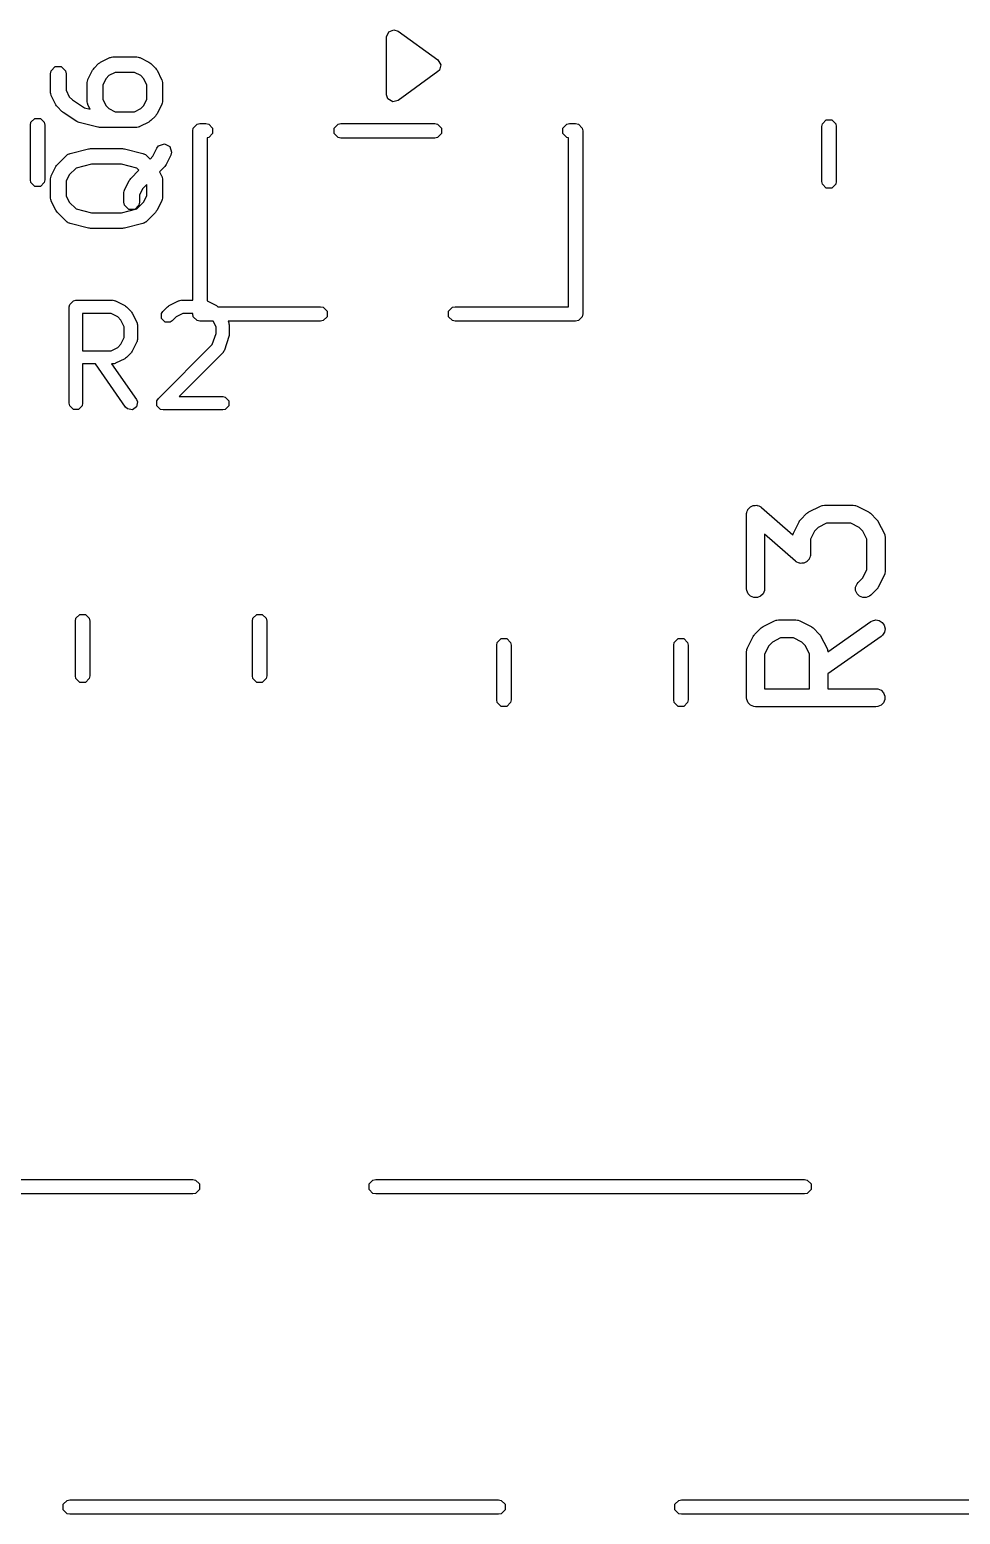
# Model space of a CAD drawing. Header units: millimetres. Extents: x 112.3 to 187.7, y -128.1 to -63.8.
# Drawn here: x 152.83 to 160.56, y -108.79 to -96.46 of the extents above; entities that cross this region are included whole.
import ezdxf

# ---------------------------------------------------------------- set-up
doc = ezdxf.new("R2010")
doc.units = ezdxf.units.MM
doc.layers.add('F.Silkscreen', color=41, linetype='CONTINUOUS', true_color=0xf2eda1)

msp = doc.modelspace()

# ---------------------------------------------------------------- linework, layer by layer
at = {"layer": 'F.Silkscreen', "linetype": 'CONTINUOUS'}
for p, q in [((155.79, -96.5225), (155.807574, -96.480074)), ((155.79, -97.0025), (155.79, -96.5225)), ((155.807574, -96.480074), (155.85, -96.4625)), ((155.85, -96.4625), (155.88529, -96.473976)), ((155.88529, -96.473976), (156.21529, -96.713976)), ((153.003283, -96.803697), (153.038461, -96.768519)), ((153.038461, -96.768519), (153.088209, -96.768519)), ((153.088209, -96.768519), (153.123387, -96.803697)), ((153.36023, -96.782609), (153.398325, -96.744514)), ((153.398325, -96.744514), (153.406985, -96.738727)), ((153.406985, -96.738727), (153.415218, -96.732338)), ((153.415218, -96.732338), (153.49141, -96.694243)), ((153.49141, -96.694243), (153.494549, -96.693383)), ((153.494549, -96.693383), (153.495604, -96.692329)), ((153.495604, -96.692329), (153.505823, -96.690296)), ((153.505823, -96.690296), (153.51587, -96.687545)), ((153.51587, -96.687545), (153.517284, -96.688016)), ((153.517284, -96.688016), (153.520478, -96.687381)), ((153.520478, -96.687381), (153.710954, -96.687381)), ((153.710954, -96.687381), (153.714147, -96.688016)), ((153.714147, -96.688016), (153.715562, -96.687545)), ((153.715562, -96.687545), (153.72561, -96.690296)), ((153.72561, -96.690296), (153.735828, -96.692329)), ((153.735828, -96.692329), (153.736881, -96.693382)), ((153.736881, -96.693382), (153.740023, -96.694243)), ((153.740023, -96.694243), (153.816213, -96.732338)), ((153.816213, -96.732338), (153.824442, -96.738725)), ((153.824442, -96.738725), (153.833105, -96.744513)), ((153.833105, -96.744513), (153.871201, -96.782608)), ((156.21529, -96.713976), (156.239266, -96.753142)), ((156.239266, -96.753142), (156.228524, -96.79779)), ((152.998335, -96.828571), (153.003283, -96.803697)), ((152.998335, -96.980952), (152.998335, -96.828571)), ((153.123387, -96.803697), (153.128335, -96.828571)), ((153.128335, -96.828571), (153.128335, -96.965607)), ((153.303261, -96.900154), (153.306012, -96.890105)), ((153.306012, -96.890105), (153.308045, -96.879888)), ((153.308045, -96.879888), (153.309098, -96.878834)), ((153.309098, -96.878834), (153.309959, -96.875693)), ((153.309959, -96.875693), (153.348054, -96.799502)), ((153.348054, -96.799502), (153.35444, -96.791273)), ((153.35444, -96.791273), (153.36023, -96.782609)), ((153.459612, -96.867074), (153.433097, -96.920106)), ((153.482789, -96.843897), (153.459612, -96.867074)), ((153.535823, -96.817381), (153.482789, -96.843897)), ((153.695609, -96.817381), (153.535823, -96.817381)), ((153.748641, -96.843897), (153.695609, -96.817381)), ((153.771818, -96.867072), (153.748641, -96.843897)), ((153.798335, -96.920106), (153.771818, -96.867072)), ((153.871201, -96.782608), (153.876988, -96.79127)), ((153.876988, -96.79127), (153.883378, -96.799502)), ((153.883378, -96.799502), (153.921473, -96.875694)), ((153.921473, -96.875694), (153.922332, -96.878833)), ((153.922332, -96.878833), (153.923387, -96.879888)), ((153.923387, -96.879888), (153.925419, -96.890107)), ((153.925419, -96.890107), (153.928171, -96.900154)), ((156.21529, -96.811024), (155.88529, -97.051024)), ((156.228524, -96.79779), (156.21529, -96.811024)), ((152.99897, -96.984145), (152.998335, -96.980952)), ((152.998499, -96.98556), (152.99897, -96.984145)), ((153.00125, -96.995608), (152.998499, -96.98556)), ((153.003283, -97.005826), (153.00125, -96.995608)), ((153.004336, -97.006879), (153.003283, -97.005826)), ((153.005197, -97.010021), (153.004336, -97.006879)), ((153.043292, -97.086212), (153.005197, -97.010021)), ((153.128335, -96.965607), (153.15485, -97.018639)), ((153.303097, -96.904762), (153.303732, -96.901568)), ((153.303097, -97.057143), (153.303097, -96.904762)), ((153.303732, -96.901568), (153.303261, -96.900154)), ((153.433097, -96.920106), (153.433097, -97.041798)), ((153.798335, -97.041798), (153.798335, -96.920106)), ((153.928171, -96.900154), (153.927699, -96.901568)), ((153.927699, -96.901568), (153.928335, -96.904762)), ((153.928335, -96.904762), (153.928335, -97.057143)), ((155.801476, -97.03779), (155.79, -97.0025)), ((153.049678, -97.09444), (153.043292, -97.086212)), ((153.055468, -97.103105), (153.049678, -97.09444)), ((153.093563, -97.1412), (153.055468, -97.103105)), ((153.15485, -97.018639), (153.180937, -97.044726)), ((153.180937, -97.044726), (153.280499, -97.1111)), ((153.280499, -97.1111), (153.328389, -97.123072)), ((153.303732, -97.060336), (153.303097, -97.057143)), ((153.303261, -97.061751), (153.303732, -97.060336)), ((153.306012, -97.071799), (153.303261, -97.061751)), ((153.308045, -97.082017), (153.306012, -97.071799)), ((153.309098, -97.08307), (153.308045, -97.082017)), ((153.309959, -97.086212), (153.309098, -97.08307)), ((153.328389, -97.123072), (153.309959, -97.086212)), ((153.433097, -97.041798), (153.459613, -97.09483)), ((153.459613, -97.09483), (153.48279, -97.118007)), ((153.48279, -97.118007), (153.535823, -97.144524)), ((153.69561, -97.144524), (153.74864, -97.118007)), ((153.74864, -97.118007), (153.771818, -97.094831)), ((153.771818, -97.094831), (153.798335, -97.041798)), ((153.921473, -97.086212), (153.883378, -97.162402)), ((153.922333, -97.08307), (153.921473, -97.086212)), ((153.923387, -97.082017), (153.922333, -97.08307)), ((153.925419, -97.071799), (153.923387, -97.082017)), ((153.928171, -97.061751), (153.925419, -97.071799)), ((153.928335, -97.057143), (153.927699, -97.060336)), ((153.927699, -97.060336), (153.928171, -97.061751)), ((155.840642, -97.061766), (155.801476, -97.03779)), ((155.88529, -97.051024), (155.840642, -97.061766)), ((152.831377, -97.25442), (152.835944, -97.231459)), ((152.831377, -97.708548), (152.831377, -97.25442)), ((152.835944, -97.231459), (152.868416, -97.198987)), ((152.868416, -97.198987), (152.914338, -97.198987)), ((152.914338, -97.198987), (152.94681, -97.231459)), ((152.94681, -97.231459), (152.951377, -97.25442)), ((152.951377, -97.25442), (152.951377, -97.708548)), ((153.098915, -97.144776), (153.093563, -97.1412)), ((153.10347, -97.149321), (153.098915, -97.144776)), ((153.217755, -97.225511), (153.10347, -97.149321)), ((153.228014, -97.229747), (153.217755, -97.225511)), ((153.238046, -97.234487), (153.228014, -97.229747)), ((153.390427, -97.272583), (153.238046, -97.234487)), ((153.535823, -97.144524), (153.69561, -97.144524)), ((153.816213, -97.229566), (153.740023, -97.267661)), ((153.824442, -97.223178), (153.816213, -97.229566)), ((153.833105, -97.217391), (153.824442, -97.223178)), ((153.871201, -97.179296), (153.833105, -97.217391)), ((153.876988, -97.170633), (153.871201, -97.179296)), ((153.883378, -97.162402), (153.876988, -97.170633)), ((154.184567, -97.279539), (154.217039, -97.247067)), ((154.217039, -97.247067), (154.24, -97.2425)), ((154.24, -97.2425), (154.29, -97.2425)), ((154.29, -97.2425), (154.312961, -97.247067)), ((154.312961, -97.247067), (154.345433, -97.279539)), ((155.354567, -97.279539), (155.387039, -97.247067)), ((155.387039, -97.247067), (155.41, -97.2425)), ((155.41, -97.2425), (156.19, -97.2425)), ((156.19, -97.2425), (156.212961, -97.247067)), ((156.212961, -97.247067), (156.245433, -97.279539)), ((157.254567, -97.279539), (157.287039, -97.247067)), ((157.287039, -97.247067), (157.31, -97.2425)), ((157.31, -97.2425), (157.36, -97.2425)), ((157.36, -97.2425), (157.382961, -97.247067)), ((157.382961, -97.247067), (157.415433, -97.279539)), ((159.405, -97.267645), (159.409567, -97.244684)), ((159.409567, -97.244684), (159.442039, -97.212212)), ((159.442039, -97.212212), (159.487961, -97.212212)), ((159.487961, -97.212212), (159.520433, -97.244684)), ((159.520433, -97.244684), (159.525, -97.267645)), ((153.39838, -97.27297), (153.390427, -97.272583)), ((153.406192, -97.274524), (153.39838, -97.27297)), ((153.710954, -97.274524), (153.406192, -97.274524)), ((153.714148, -97.273888), (153.710954, -97.274524)), ((153.715563, -97.27436), (153.714148, -97.273888)), ((153.725607, -97.271609), (153.715563, -97.27436)), ((153.735828, -97.269576), (153.725607, -97.271609)), ((153.736883, -97.26852), (153.735828, -97.269576)), ((153.740023, -97.267661), (153.736883, -97.26852)), ((154.18, -97.3025), (154.184567, -97.279539)), ((154.18, -98.709375), (154.18, -97.3025)), ((154.312961, -97.357933), (154.3, -97.36051)), ((154.3, -97.36051), (154.3, -98.714965)), ((154.345433, -97.325461), (154.312961, -97.357933)), ((154.345433, -97.279539), (154.345433, -97.325461)), ((155.354567, -97.325461), (155.354567, -97.279539)), ((155.387039, -97.357933), (155.354567, -97.325461)), ((155.41, -97.3625), (155.387039, -97.357933)), ((156.19, -97.3625), (155.41, -97.3625)), ((156.212961, -97.357933), (156.19, -97.3625)), ((156.245433, -97.325461), (156.212961, -97.357933)), ((156.245433, -97.279539), (156.245433, -97.325461)), ((157.254567, -97.325461), (157.254567, -97.279539)), ((157.287039, -97.357933), (157.254567, -97.325461)), ((157.3, -97.36051), (157.287039, -97.357933)), ((157.3, -98.7625), (157.3, -97.36051)), ((157.415433, -97.279539), (157.42, -97.3025)), ((157.42, -97.3025), (157.42, -98.8225)), ((159.405, -97.721773), (159.405, -97.267645)), ((159.525, -97.267645), (159.525, -97.721773)), ((153.055468, -97.582609), (153.131658, -97.506418)), ((153.131658, -97.506418), (153.137512, -97.502505)), ((153.137512, -97.502505), (153.138924, -97.500154)), ((153.138924, -97.500154), (153.146121, -97.496753)), ((153.146121, -97.496753), (153.152745, -97.492328)), ((153.152745, -97.492328), (153.15549, -97.492328)), ((153.15549, -97.492328), (153.161855, -97.489321)), ((153.161855, -97.489321), (153.314237, -97.451226)), ((153.314237, -97.451226), (153.322189, -97.450838)), ((153.322189, -97.450838), (153.330001, -97.449285)), ((153.330001, -97.449285), (153.596668, -97.449285)), ((153.596668, -97.449285), (153.604479, -97.450838)), ((153.604479, -97.450838), (153.612433, -97.451226)), ((153.612433, -97.451226), (153.764814, -97.489321)), ((153.764814, -97.489321), (153.771179, -97.492328)), ((153.771179, -97.492328), (153.773924, -97.492328)), ((153.773924, -97.492328), (153.780547, -97.496753)), ((153.780547, -97.496753), (153.787745, -97.500154)), ((153.787745, -97.500154), (153.789156, -97.502505)), ((153.789156, -97.502505), (153.795011, -97.506418)), ((153.795011, -97.506418), (153.825239, -97.536646)), ((153.848008, -97.513877), (153.881387, -97.447121)), ((153.881387, -97.447121), (153.896937, -97.427086)), ((153.896937, -97.427086), (153.944133, -97.411354)), ((153.944133, -97.411354), (153.988629, -97.433602)), ((153.997663, -97.505259), (153.959568, -97.581449)), ((153.988629, -97.433602), (154.004361, -97.480798)), ((154.004361, -97.480798), (153.997663, -97.505259)), ((153.005197, -97.675692), (153.043292, -97.599502)), ((153.043292, -97.599502), (153.04968, -97.59127)), ((153.04968, -97.59127), (153.055468, -97.582609)), ((153.21085, -97.611072), (153.154851, -97.667073)), ((153.338002, -97.579285), (153.21085, -97.611072)), ((153.588667, -97.579285), (153.338002, -97.579285)), ((153.715817, -97.611072), (153.588667, -97.579285)), ((153.664992, -97.696895), (153.733316, -97.628571)), ((153.733316, -97.628571), (153.715817, -97.611072)), ((153.825239, -97.536646), (153.848008, -97.513877)), ((153.947392, -97.598341), (153.904329, -97.641404)), ((153.953176, -97.589684), (153.947392, -97.598341)), ((153.959568, -97.581449), (153.953176, -97.589684)), ((152.835944, -97.731509), (152.831377, -97.708548)), ((152.868416, -97.763981), (152.835944, -97.731509)), ((152.94681, -97.731509), (152.914338, -97.763981)), ((152.951377, -97.708548), (152.94681, -97.731509)), ((152.998335, -97.704761), (152.99897, -97.701567)), ((152.998335, -97.857142), (152.998335, -97.704761)), ((152.998499, -97.700153), (153.00125, -97.690104)), ((152.99897, -97.701567), (152.998499, -97.700153)), ((153.00125, -97.690104), (153.003283, -97.679887)), ((153.003283, -97.679887), (153.004336, -97.678833)), ((153.004336, -97.678833), (153.005197, -97.675692)), ((153.154851, -97.667073), (153.128335, -97.720106)), ((153.128335, -97.720106), (153.128335, -97.841797)), ((153.614721, -97.789978), (153.652816, -97.713788)), ((153.652816, -97.713788), (153.659202, -97.705559)), ((153.659202, -97.705559), (153.664992, -97.696895)), ((153.798335, -97.7474), (153.764375, -97.78136)), ((153.798335, -97.841797), (153.798335, -97.7474)), ((153.904329, -97.641404), (153.921473, -97.675692)), ((153.921473, -97.675692), (153.922333, -97.678833)), ((153.922333, -97.678833), (153.923387, -97.679887)), ((153.923387, -97.679887), (153.925419, -97.690104)), ((153.925419, -97.690104), (153.928171, -97.700153)), ((153.928171, -97.700153), (153.927699, -97.701567)), ((153.927699, -97.701567), (153.928335, -97.704761)), ((153.928335, -97.704761), (153.928335, -97.857142)), ((159.409567, -97.744734), (159.405, -97.721773)), ((159.442039, -97.777206), (159.409567, -97.744734)), ((159.520433, -97.744734), (159.487961, -97.777206)), ((159.525, -97.721773), (159.520433, -97.744734)), ((152.914338, -97.763981), (152.868416, -97.763981)), ((152.99897, -97.860335), (152.998335, -97.857142)), ((152.998499, -97.86175), (152.99897, -97.860335)), ((153.00125, -97.871798), (152.998499, -97.86175)), ((153.003283, -97.882016), (153.00125, -97.871798)), ((153.128335, -97.841797), (153.15485, -97.894829)), ((153.607859, -97.819047), (153.608494, -97.815853)), ((153.607859, -97.895238), (153.607859, -97.819047)), ((153.608023, -97.814439), (153.610774, -97.80439)), ((153.608494, -97.815853), (153.608023, -97.814439)), ((153.610774, -97.80439), (153.612807, -97.794173)), ((153.612807, -97.794173), (153.61386, -97.793119)), ((153.61386, -97.793119), (153.614721, -97.789978)), ((153.764375, -97.78136), (153.737859, -97.834392)), ((153.737859, -97.834392), (153.737859, -97.895238)), ((153.771818, -97.894831), (153.798335, -97.841797)), ((153.925419, -97.871796), (153.923387, -97.882016)), ((153.928171, -97.86175), (153.925419, -97.871796)), ((153.928335, -97.857142), (153.927699, -97.860335)), ((153.927699, -97.860335), (153.928171, -97.86175)), ((159.487961, -97.777206), (159.442039, -97.777206)), ((153.004336, -97.883069), (153.003283, -97.882016)), ((153.005197, -97.886211), (153.004336, -97.883069)), ((153.043292, -97.962402), (153.005197, -97.886211)), ((153.049678, -97.97063), (153.043292, -97.962402)), ((153.055468, -97.979295), (153.049678, -97.97063)), ((153.131658, -98.055485), (153.055468, -97.979295)), ((153.15485, -97.894829), (153.210851, -97.95083)), ((153.210851, -97.95083), (153.338002, -97.982619)), ((153.338002, -97.982619), (153.588667, -97.982619)), ((153.588667, -97.982619), (153.715817, -97.95083)), ((153.612807, -97.920112), (153.607859, -97.895238)), ((153.647985, -97.95529), (153.612807, -97.920112)), ((153.697733, -97.95529), (153.647985, -97.95529)), ((153.732911, -97.920112), (153.697733, -97.95529)), ((153.715817, -97.95083), (153.771818, -97.894831)), ((153.737859, -97.895238), (153.732911, -97.920112)), ((153.871202, -97.979295), (153.795011, -98.055485)), ((153.876991, -97.97063), (153.871202, -97.979295)), ((153.883378, -97.962402), (153.876991, -97.97063)), ((153.921473, -97.88621), (153.883378, -97.962402)), ((153.922332, -97.88307), (153.921473, -97.88621)), ((153.923387, -97.882016), (153.922332, -97.88307)), ((153.137512, -98.059397), (153.131658, -98.055485)), ((153.138924, -98.061749), (153.137512, -98.059397)), ((153.146121, -98.065149), (153.138924, -98.061749)), ((153.152745, -98.069575), (153.146121, -98.065149)), ((153.15549, -98.069575), (153.152745, -98.069575)), ((153.161855, -98.072582), (153.15549, -98.069575)), ((153.314236, -98.110678), (153.161855, -98.072582)), ((153.322189, -98.111065), (153.314236, -98.110678)), ((153.330001, -98.112619), (153.322189, -98.111065)), ((153.596668, -98.112619), (153.330001, -98.112619)), ((153.604479, -98.111065), (153.596668, -98.112619)), ((153.612433, -98.110678), (153.604479, -98.111065)), ((153.764814, -98.072582), (153.612433, -98.110678)), ((153.771179, -98.069575), (153.764814, -98.072582)), ((153.773923, -98.069575), (153.771179, -98.069575)), ((153.780545, -98.06515), (153.773923, -98.069575)), ((153.787745, -98.061749), (153.780545, -98.06515)), ((153.789156, -98.059396), (153.787745, -98.061749)), ((153.795011, -98.055485), (153.789156, -98.059396)), ((153.158711, -98.743327), (153.188476, -98.713562)), ((153.188476, -98.713562), (153.209524, -98.709375)), ((153.209524, -98.709375), (153.514286, -98.709375)), ((153.514286, -98.709375), (153.516988, -98.709912)), ((153.516988, -98.709912), (153.518184, -98.709514)), ((153.518184, -98.709514), (153.52668, -98.71184)), ((153.52668, -98.71184), (153.535334, -98.713562)), ((153.535334, -98.713562), (153.536226, -98.714454)), ((153.536226, -98.714454), (153.538883, -98.715182)), ((153.538883, -98.715182), (153.615073, -98.753277)), ((153.984927, -98.753277), (154.061117, -98.715182)), ((154.061117, -98.715182), (154.063773, -98.714454)), ((154.063773, -98.714454), (154.064666, -98.713562)), ((154.064666, -98.713562), (154.073319, -98.71184)), ((154.073319, -98.71184), (154.081816, -98.709514)), ((154.081816, -98.709514), (154.083011, -98.709912)), ((154.083011, -98.709912), (154.085714, -98.709375)), ((154.085714, -98.709375), (154.18, -98.709375)), ((154.3, -98.714965), (154.300786, -98.715181)), ((154.300786, -98.715181), (154.376978, -98.753276)), ((153.154524, -98.764375), (153.158711, -98.743327)), ((153.154524, -99.564375), (153.154524, -98.764375)), ((153.501303, -98.819375), (153.264524, -98.819375)), ((153.264524, -98.819375), (153.264524, -99.128422)), ((153.557895, -98.847671), (153.501303, -98.819375)), ((153.583369, -98.873145), (153.557895, -98.847671)), ((153.615073, -98.753277), (153.622036, -98.758681)), ((153.622036, -98.758681), (153.629367, -98.763579)), ((153.629367, -98.763579), (153.667462, -98.801674)), ((153.667462, -98.801674), (153.672361, -98.809007)), ((153.672361, -98.809007), (153.677764, -98.815968)), ((153.677764, -98.815968), (153.71586, -98.892159)), ((153.920614, -98.861611), (153.920615, -98.819517)), ((153.95038, -98.891378), (153.920614, -98.861611)), ((153.920615, -98.819517), (153.932538, -98.801674)), ((153.932538, -98.801674), (153.970634, -98.763579)), ((153.970634, -98.763579), (153.97796, -98.758683)), ((153.97796, -98.758683), (153.984927, -98.753277)), ((154.042104, -98.847671), (154.010318, -98.879456)), ((154.098697, -98.819375), (154.042104, -98.847671)), ((154.18, -98.819375), (154.098697, -98.819375)), ((154.18, -98.8225), (154.18, -98.819375)), ((154.184567, -98.845461), (154.18, -98.8225)), ((154.217039, -98.877933), (154.184567, -98.845461)), ((154.376978, -98.753276), (154.383947, -98.758685)), ((154.383947, -98.758685), (154.389657, -98.7625)), ((154.389657, -98.7625), (155.24, -98.7625)), ((155.24, -98.7625), (155.262961, -98.767067)), ((155.262961, -98.767067), (155.295433, -98.799539)), ((155.295433, -98.845461), (155.262961, -98.877933)), ((155.295433, -98.799539), (155.295433, -98.845461)), ((156.304567, -98.799539), (156.337039, -98.767067)), ((156.304567, -98.845461), (156.304567, -98.799539)), ((156.337039, -98.877933), (156.304567, -98.845461)), ((156.337039, -98.767067), (156.36, -98.7625)), ((156.36, -98.7625), (157.3, -98.7625)), ((157.415433, -98.845461), (157.382961, -98.877933)), ((157.42, -98.8225), (157.415433, -98.845461)), ((153.611667, -98.92974), (153.583369, -98.873145)), ((153.611667, -99.018056), (153.611667, -98.92974)), ((153.71586, -98.892159), (153.716587, -98.894815)), ((153.716587, -98.894815), (153.71748, -98.895708)), ((153.71748, -98.895708), (153.7192, -98.904359)), ((153.7192, -98.904359), (153.721528, -98.912857)), ((153.721528, -98.912857), (153.721129, -98.914053)), ((153.721129, -98.914053), (153.721667, -98.916756)), ((153.721667, -98.916756), (153.721667, -99.031041)), ((153.992474, -98.891379), (153.95038, -98.891378)), ((154.010318, -98.879456), (153.992474, -98.891379)), ((154.24, -98.8825), (154.217039, -98.877933)), ((154.349951, -98.8825), (154.24, -98.8825)), ((154.342403, -99.077522), (154.373571, -98.98402)), ((154.373571, -98.92974), (154.349951, -98.8825)), ((154.373571, -98.98402), (154.373571, -98.92974)), ((155.24, -98.8825), (154.472935, -98.8825)), ((154.472935, -98.8825), (154.477765, -98.89216)), ((154.477765, -98.89216), (154.478492, -98.894816)), ((154.478492, -98.894816), (154.479384, -98.895708)), ((154.479384, -98.895708), (154.481103, -98.904349)), ((154.481103, -98.904349), (154.483433, -98.912858)), ((154.483433, -98.912858), (154.483033, -98.914055)), ((154.483033, -98.914055), (154.483571, -98.916756)), ((154.483571, -98.916756), (154.483571, -98.992946)), ((155.262961, -98.877933), (155.24, -98.8825)), ((156.36, -98.8825), (156.337039, -98.877933)), ((157.36, -98.8825), (156.36, -98.8825)), ((157.382961, -98.877933), (157.36, -98.8825)), ((153.501303, -99.128422), (153.557895, -99.100126)), ((153.557895, -99.100126), (153.583369, -99.074651)), ((153.583369, -99.074651), (153.611667, -99.018056)), ((153.71586, -99.055638), (153.677764, -99.131829)), ((153.716587, -99.052981), (153.71586, -99.055638)), ((153.71748, -99.052089), (153.716587, -99.052981)), ((153.7192, -99.043437), (153.71748, -99.052089)), ((153.721528, -99.03494), (153.7192, -99.043437)), ((153.721667, -99.031041), (153.721129, -99.033743)), ((153.721129, -99.033743), (153.721528, -99.03494)), ((153.894442, -99.525484), (154.342403, -99.077522)), ((154.480749, -99.010338), (154.442654, -99.124624)), ((154.481851, -99.001592), (154.480749, -99.010338)), ((154.483571, -98.992946), (154.481851, -99.001592)), ((153.264524, -99.128422), (153.501303, -99.128422)), ((153.52668, -99.235956), (153.518184, -99.238283)), ((153.535334, -99.234235), (153.52668, -99.235956)), ((153.536226, -99.233342), (153.535334, -99.234235)), ((153.538883, -99.232615), (153.536226, -99.233342)), ((153.615073, -99.19452), (153.538883, -99.232615)), ((153.622036, -99.189115), (153.615073, -99.19452)), ((153.629367, -99.184218), (153.622036, -99.189115)), ((153.667462, -99.146123), (153.629367, -99.184218)), ((153.672361, -99.138789), (153.667462, -99.146123)), ((153.677764, -99.131829), (153.672361, -99.138789)), ((154.429367, -99.146123), (154.066115, -99.509375)), ((154.430897, -99.143832), (154.429367, -99.146123)), ((154.432026, -99.143268), (154.430897, -99.143832)), ((154.43639, -99.135611), (154.432026, -99.143268)), ((154.44129, -99.128279), (154.43639, -99.135611)), ((154.442654, -99.124624), (154.44129, -99.127016)), ((154.44129, -99.127016), (154.44129, -99.128279)), ((153.371364, -99.238422), (153.264524, -99.238422)), ((153.264524, -99.238422), (153.264524, -99.564375)), ((153.621609, -99.595915), (153.371364, -99.238422)), ((153.514286, -99.238422), (153.505636, -99.238422)), ((153.505636, -99.238422), (153.711725, -99.532834)), ((153.516988, -99.237884), (153.514286, -99.238422)), ((153.518184, -99.238283), (153.516988, -99.237884)), ((153.158711, -99.585423), (153.154524, -99.564375)), ((153.188476, -99.615188), (153.158711, -99.585423)), ((153.260337, -99.585423), (153.230572, -99.615188)), ((153.264524, -99.564375), (153.260337, -99.585423)), ((153.637109, -99.610757), (153.621609, -99.595915)), ((153.713049, -99.593932), (153.678563, -99.618073)), ((153.711725, -99.532834), (153.720365, -99.552479)), ((153.720365, -99.552479), (153.713049, -99.593932)), ((153.88252, -99.543327), (153.882522, -99.543324)), ((153.88252, -99.585423), (153.88252, -99.543327)), ((153.912285, -99.615188), (153.88252, -99.585423)), ((153.882522, -99.543324), (153.894442, -99.525484)), ((154.066115, -99.509375), (154.428571, -99.509375)), ((154.428571, -99.509375), (154.449619, -99.513562)), ((154.449619, -99.513562), (154.479384, -99.543327)), ((154.479384, -99.585423), (154.449619, -99.615188)), ((154.479384, -99.543327), (154.479384, -99.585423)), ((153.230572, -99.615188), (153.188476, -99.615188)), ((153.678563, -99.618073), (153.637109, -99.610757)), ((153.933333, -99.619375), (153.912285, -99.615188)), ((154.428571, -99.619375), (153.933333, -99.619375)), ((154.449619, -99.615188), (154.428571, -99.619375)), ((158.78126, -100.471412), (158.785923, -100.460154)), ((158.785923, -100.460154), (158.789825, -100.448617)), ((158.789825, -100.448617), (158.79149, -100.446712)), ((158.79149, -100.446712), (158.792459, -100.444376)), ((158.792459, -100.444376), (158.801069, -100.435765)), ((158.801069, -100.435765), (158.809095, -100.426593)), ((158.809095, -100.426593), (158.811364, -100.42547)), ((158.811364, -100.42547), (158.813151, -100.423684)), ((158.813151, -100.423684), (158.824401, -100.419023)), ((158.824401, -100.419023), (158.835327, -100.413621)), ((158.835327, -100.413621), (158.83785, -100.413452)), ((158.83785, -100.413452), (158.840187, -100.412485)), ((158.840187, -100.412485), (158.852372, -100.412485)), ((158.852372, -100.412485), (158.864525, -100.411675)), ((158.864525, -100.411675), (158.86692, -100.412485)), ((158.86692, -100.412485), (158.869451, -100.412485)), ((158.869451, -100.412485), (158.880708, -100.417148)), ((158.880708, -100.417148), (158.892246, -100.42105)), ((158.892246, -100.42105), (158.895163, -100.423135)), ((158.895163, -100.423135), (158.896487, -100.423684)), ((158.896487, -100.423684), (158.897882, -100.425079)), ((158.897882, -100.425079), (158.904207, -100.429601)), ((158.904207, -100.429601), (159.163516, -100.656496)), ((159.291168, -100.470545), (159.297468, -100.466581)), ((159.297468, -100.466581), (159.392706, -100.418962)), ((159.392706, -100.418962), (159.406437, -100.413707)), ((159.406437, -100.413707), (159.409126, -100.413515)), ((159.409126, -100.413515), (159.411615, -100.412485)), ((159.411615, -100.412485), (159.426247, -100.411044)), ((159.426247, -100.411044), (159.664342, -100.411044)), ((159.664342, -100.411044), (159.678974, -100.412485)), ((159.678974, -100.412485), (159.681463, -100.413516)), ((159.681463, -100.413516), (159.684151, -100.413707)), ((159.684151, -100.413707), (159.697883, -100.418962)), ((159.697883, -100.418962), (159.793121, -100.466581)), ((159.793121, -100.466581), (159.799417, -100.470544)), ((158.779819, -100.486044), (158.780581, -100.478305)), ((158.779819, -101.105091), (158.779819, -100.486044)), ((158.78045, -100.476338), (158.780908, -100.474982)), ((158.780581, -100.478305), (158.78045, -100.476338)), ((158.780908, -100.474982), (158.78126, -100.471412)), ((159.168689, -100.642979), (159.216308, -100.547741)), ((159.216308, -100.547741), (159.220272, -100.541441)), ((159.220272, -100.541441), (159.22103, -100.539614)), ((159.22103, -100.539614), (159.222718, -100.537557)), ((159.222718, -100.537557), (159.22414, -100.535298)), ((159.22414, -100.535298), (159.225638, -100.533998)), ((159.225638, -100.533998), (159.230357, -100.528249)), ((159.230357, -100.528249), (159.277976, -100.48063)), ((159.277976, -100.48063), (159.283725, -100.475911)), ((159.283725, -100.475911), (159.285025, -100.474413)), ((159.285025, -100.474413), (159.287284, -100.472991)), ((159.287284, -100.472991), (159.289341, -100.471303)), ((159.289341, -100.471303), (159.291168, -100.470545)), ((159.443952, -100.561044), (159.375436, -100.595302)), ((159.646637, -100.561044), (159.443952, -100.561044)), ((159.715153, -100.595302), (159.646637, -100.561044)), ((159.799417, -100.470544), (159.801247, -100.471302)), ((159.801247, -100.471302), (159.803305, -100.472991)), ((159.803305, -100.472991), (159.805564, -100.474413)), ((159.805564, -100.474413), (159.806863, -100.475911)), ((159.806863, -100.475911), (159.812612, -100.480629)), ((159.812612, -100.480629), (159.860232, -100.528248)), ((159.860232, -100.528248), (159.86495, -100.533997)), ((159.86495, -100.533997), (159.86645, -100.535298)), ((159.86645, -100.535298), (159.867872, -100.537557)), ((159.867872, -100.537557), (159.86956, -100.539614)), ((159.86956, -100.539614), (159.870317, -100.541441)), ((159.870317, -100.541441), (159.874282, -100.547741)), ((159.874282, -100.547741), (159.921901, -100.642979)), ((159.186383, -100.87582), (158.929819, -100.651326)), ((158.929819, -100.651326), (158.929819, -101.105091)), ((159.163516, -100.656496), (159.168689, -100.642979)), ((159.345029, -100.625709), (159.310771, -100.694225)), ((159.310771, -100.694225), (159.310771, -100.819377)), ((159.375436, -100.595302), (159.345029, -100.625709)), ((159.745561, -100.625709), (159.715153, -100.595302)), ((159.779819, -100.694225), (159.745561, -100.625709)), ((159.779819, -100.944529), (159.779819, -100.694225)), ((159.921901, -100.642979), (159.927156, -100.65671)), ((159.927156, -100.65671), (159.927347, -100.659399)), ((159.927347, -100.659399), (159.928378, -100.661888)), ((159.928378, -100.661888), (159.929819, -100.67652)), ((159.929819, -100.67652), (159.929819, -100.962234)), ((159.30933, -100.834009), (159.304666, -100.845266)), ((159.309681, -100.830438), (159.30933, -100.834009)), ((159.31014, -100.829083), (159.309681, -100.830438)), ((159.310771, -100.819377), (159.310008, -100.827115)), ((159.310008, -100.827115), (159.31014, -100.829083)), ((159.192707, -100.880341), (159.186383, -100.87582)), ((159.194103, -100.881737), (159.192707, -100.880341)), ((159.195426, -100.882285), (159.194103, -100.881737)), ((159.198344, -100.884371), (159.195426, -100.882285)), ((159.209881, -100.888272), (159.198344, -100.884371)), ((159.221139, -100.892936), (159.209881, -100.888272)), ((159.22367, -100.892936), (159.221139, -100.892936)), ((159.226065, -100.893746), (159.22367, -100.892936)), ((159.238218, -100.892936), (159.226065, -100.893746)), ((159.250403, -100.892936), (159.238218, -100.892936)), ((159.252739, -100.891968), (159.250403, -100.892936)), ((159.255263, -100.8918), (159.252739, -100.891968)), ((159.266188, -100.886397), (159.255263, -100.8918)), ((159.277439, -100.881737), (159.266188, -100.886397)), ((159.279225, -100.87995), (159.277439, -100.881737)), ((159.281495, -100.878828), (159.279225, -100.87995)), ((159.28952, -100.869655), (159.281495, -100.878828)), ((159.298131, -100.861045), (159.28952, -100.869655)), ((159.299099, -100.858708), (159.298131, -100.861045)), ((159.300765, -100.856804), (159.299099, -100.858708)), ((159.304666, -100.845266), (159.300765, -100.856804)), ((159.745561, -101.013044), (159.779819, -100.944529)), ((159.686021, -101.090459), (159.69722, -101.063423)), ((159.69722, -101.063423), (159.706548, -101.052057)), ((159.706548, -101.052057), (159.745561, -101.013044)), ((159.921901, -100.995775), (159.874282, -101.091013)), ((159.927156, -100.982044), (159.921901, -100.995775)), ((159.927347, -100.979354), (159.927156, -100.982044)), ((159.928378, -100.976866), (159.927347, -100.979354)), ((159.929819, -100.962234), (159.928378, -100.976866)), ((158.78126, -101.119723), (158.779819, -101.105091)), ((158.792459, -101.146759), (158.78126, -101.119723)), ((158.813151, -101.167451), (158.792459, -101.146759)), ((158.840187, -101.17865), (158.813151, -101.167451)), ((158.869451, -101.17865), (158.840187, -101.17865)), ((158.896487, -101.167451), (158.869451, -101.17865)), ((158.917179, -101.146759), (158.896487, -101.167451)), ((158.928378, -101.119723), (158.917179, -101.146759)), ((158.929819, -101.105091), (158.928378, -101.119723)), ((159.686021, -101.119722), (159.686021, -101.090459)), ((159.697219, -101.146758), (159.686021, -101.119722)), ((159.717912, -101.167451), (159.697219, -101.146758)), ((159.744948, -101.17865), (159.717912, -101.167451)), ((159.774211, -101.17865), (159.744948, -101.17865)), ((159.801247, -101.167452), (159.774211, -101.17865)), ((159.812612, -101.158125), (159.801247, -101.167452)), ((159.860232, -101.110506), (159.812612, -101.158125)), ((159.86495, -101.104756), (159.860232, -101.110506)), ((159.86645, -101.103456), (159.86495, -101.104756)), ((159.867872, -101.101196), (159.86645, -101.103456)), ((159.86956, -101.09914), (159.867872, -101.101196)), ((159.870317, -101.097312), (159.86956, -101.09914)), ((159.874282, -101.091013), (159.870317, -101.097312)), ((153.209567, -101.349975), (153.242039, -101.317503)), ((153.242039, -101.317503), (153.287961, -101.317503)), ((153.287961, -101.317503), (153.320433, -101.349975)), ((154.679567, -101.349975), (154.712039, -101.317503)), ((154.712039, -101.317503), (154.757961, -101.317503)), ((154.757961, -101.317503), (154.790433, -101.349975)), ((153.205, -101.372936), (153.209567, -101.349975)), ((153.205, -101.827064), (153.205, -101.372936)), ((153.320433, -101.349975), (153.325, -101.372936)), ((153.325, -101.372936), (153.325, -101.827064)), ((154.675, -101.372936), (154.679567, -101.349975)), ((154.675, -101.827064), (154.675, -101.372936)), ((154.790433, -101.349975), (154.795, -101.372936)), ((154.795, -101.372936), (154.795, -101.827064)), ((158.849405, -101.48063), (158.897024, -101.433011)), ((158.897024, -101.433011), (158.902773, -101.428292)), ((158.902773, -101.428292), (158.904073, -101.426794)), ((158.904073, -101.426794), (158.906332, -101.425372)), ((158.906332, -101.425372), (158.908389, -101.423684)), ((158.908389, -101.423684), (158.910216, -101.422926)), ((158.910216, -101.422926), (158.916516, -101.418962)), ((158.916516, -101.418962), (159.011754, -101.371343)), ((159.011754, -101.371343), (159.025485, -101.366088)), ((159.025485, -101.366088), (159.028174, -101.365896)), ((159.028174, -101.365896), (159.030663, -101.364866)), ((159.030663, -101.364866), (159.045295, -101.363425)), ((159.045295, -101.363425), (159.188152, -101.363425)), ((159.188152, -101.363425), (159.202784, -101.364866)), ((159.202784, -101.364866), (159.205273, -101.365897)), ((159.205273, -101.365897), (159.207961, -101.366088)), ((159.207961, -101.366088), (159.221693, -101.371343)), ((159.221693, -101.371343), (159.316931, -101.418962)), ((159.316931, -101.418962), (159.32323, -101.422926)), ((159.32323, -101.422926), (159.325058, -101.423684)), ((159.325058, -101.423684), (159.327114, -101.425372)), ((159.327114, -101.425372), (159.329374, -101.426794)), ((159.329374, -101.426794), (159.330673, -101.428292)), ((159.330673, -101.428292), (159.336423, -101.433011)), ((159.336423, -101.433011), (159.384042, -101.48063)), ((159.453518, -101.627785), (159.81181, -101.376982)), ((159.81181, -101.376982), (159.824623, -101.369772)), ((159.824623, -101.369772), (159.853194, -101.363443)), ((159.853194, -101.363443), (159.882012, -101.368528)), ((159.882012, -101.368528), (159.90669, -101.384255)), ((159.90669, -101.384255), (159.923472, -101.408229)), ((159.923472, -101.408229), (159.929802, -101.4368)), ((159.929802, -101.4368), (159.924716, -101.465617)), ((156.705, -101.572936), (156.709567, -101.549975)), ((156.705, -102.027064), (156.705, -101.572936)), ((156.709567, -101.549975), (156.742039, -101.517503)), ((156.742039, -101.517503), (156.787961, -101.517503)), ((156.787961, -101.517503), (156.820433, -101.549975)), ((156.820433, -101.549975), (156.825, -101.572936)), ((156.825, -101.572936), (156.825, -102.027064)), ((158.175, -101.572936), (158.179567, -101.549975)), ((158.175, -102.027064), (158.175, -101.572936)), ((158.179567, -101.549975), (158.212039, -101.517503)), ((158.212039, -101.517503), (158.257961, -101.517503)), ((158.257961, -101.517503), (158.290433, -101.549975)), ((158.290433, -101.549975), (158.295, -101.572936)), ((158.295, -101.572936), (158.295, -102.027064)), ((158.787737, -101.59536), (158.835356, -101.500122)), ((158.835356, -101.500122), (158.83932, -101.493822)), ((158.83932, -101.493822), (158.840078, -101.491995)), ((158.840078, -101.491995), (158.841766, -101.489938)), ((158.841766, -101.489938), (158.843188, -101.487679)), ((158.843188, -101.487679), (158.844686, -101.486379)), ((158.844686, -101.486379), (158.849405, -101.48063)), ((158.964077, -101.57809), (158.929819, -101.646606)), ((158.994484, -101.547683), (158.964077, -101.57809)), ((159.063, -101.513425), (158.994484, -101.547683)), ((159.170447, -101.513425), (159.063, -101.513425)), ((159.238963, -101.547683), (159.170447, -101.513425)), ((159.26937, -101.57809), (159.238963, -101.547683)), ((159.303628, -101.646606), (159.26937, -101.57809)), ((159.384042, -101.48063), (159.38876, -101.486379)), ((159.38876, -101.486379), (159.390259, -101.487679)), ((159.390259, -101.487679), (159.39168, -101.489938)), ((159.39168, -101.489938), (159.393369, -101.491995)), ((159.393369, -101.491995), (159.394126, -101.493822)), ((159.394126, -101.493822), (159.398091, -101.500122)), ((159.398091, -101.500122), (159.44571, -101.59536)), ((159.897829, -101.499867), (159.453628, -101.810807)), ((159.908989, -101.490296), (159.897829, -101.499867)), ((159.924716, -101.465617), (159.908989, -101.490296)), ((158.779819, -101.628901), (158.78126, -101.614269)), ((158.779819, -102.009853), (158.779819, -101.628901)), ((158.78126, -101.614269), (158.782291, -101.611779)), ((158.782291, -101.611779), (158.782482, -101.609092)), ((158.782482, -101.609092), (158.787737, -101.59536)), ((158.929819, -101.646606), (158.929819, -101.934853)), ((159.303628, -101.934853), (159.303628, -101.646606)), ((159.44571, -101.59536), (159.450965, -101.609091)), ((159.450965, -101.609091), (159.451156, -101.61178)), ((159.451156, -101.61178), (159.452187, -101.614269)), ((159.452187, -101.614269), (159.453518, -101.627785)), ((159.453628, -101.810807), (159.453628, -101.934853)), ((153.209567, -101.850025), (153.205, -101.827064)), ((153.242039, -101.882497), (153.209567, -101.850025)), ((153.287961, -101.882497), (153.242039, -101.882497)), ((153.320433, -101.850025), (153.287961, -101.882497)), ((153.325, -101.827064), (153.320433, -101.850025)), ((154.679567, -101.850025), (154.675, -101.827064)), ((154.712039, -101.882497), (154.679567, -101.850025)), ((154.757961, -101.882497), (154.712039, -101.882497)), ((154.790433, -101.850025), (154.757961, -101.882497)), ((154.795, -101.827064), (154.790433, -101.850025)), ((158.929819, -101.934853), (159.303628, -101.934853)), ((159.453628, -101.934853), (159.854819, -101.934853)), ((159.854819, -101.934853), (159.869451, -101.936294)), ((159.869451, -101.936294), (159.896487, -101.947493)), ((159.896487, -101.947493), (159.917179, -101.968185)), ((156.709567, -102.050025), (156.705, -102.027064)), ((156.742039, -102.082497), (156.709567, -102.050025)), ((156.820433, -102.050025), (156.787961, -102.082497)), ((156.825, -102.027064), (156.820433, -102.050025)), ((158.179567, -102.050025), (158.175, -102.027064)), ((158.212039, -102.082497), (158.179567, -102.050025)), ((158.290433, -102.050025), (158.257961, -102.082497)), ((158.295, -102.027064), (158.290433, -102.050025)), ((158.78126, -102.024485), (158.779819, -102.009853)), ((158.792459, -102.051521), (158.78126, -102.024485)), ((158.813151, -102.072213), (158.792459, -102.051521)), ((159.917179, -102.051521), (159.896487, -102.072213)), ((159.917179, -101.968185), (159.928378, -101.995221)), ((159.928378, -102.024485), (159.917179, -102.051521)), ((159.928378, -101.995221), (159.928378, -102.024485)), ((156.787961, -102.082497), (156.742039, -102.082497)), ((158.257961, -102.082497), (158.212039, -102.082497)), ((158.840187, -102.083412), (158.813151, -102.072213)), ((158.854819, -102.084853), (158.840187, -102.083412)), ((159.854819, -102.084853), (158.854819, -102.084853)), ((159.869451, -102.083412), (159.854819, -102.084853)), ((159.896487, -102.072213), (159.869451, -102.083412)), ((150.62, -106.01), (154.18, -106.01)), ((154.18, -106.01), (154.202961, -106.014567)), ((154.202961, -106.014567), (154.235433, -106.047039)), ((155.644567, -106.047039), (155.677039, -106.014567)), ((155.677039, -106.014567), (155.7, -106.01)), ((155.7, -106.01), (159.26, -106.01)), ((159.26, -106.01), (159.282961, -106.014567)), ((159.282961, -106.014567), (159.315433, -106.047039)), ((154.18, -106.13), (150.62, -106.13)), ((154.202961, -106.125433), (154.18, -106.13)), ((154.235433, -106.092961), (154.202961, -106.125433)), ((154.235433, -106.047039), (154.235433, -106.092961)), ((155.644567, -106.092961), (155.644567, -106.047039)), ((155.677039, -106.125433), (155.644567, -106.092961)), ((155.7, -106.13), (155.677039, -106.125433)), ((159.26, -106.13), (155.7, -106.13)), ((159.282961, -106.125433), (159.26, -106.13)), ((159.315433, -106.092961), (159.282961, -106.125433)), ((159.315433, -106.047039), (159.315433, -106.092961)), ((153.104567, -108.707039), (153.137039, -108.674567)), ((153.104567, -108.752961), (153.104567, -108.707039)), ((153.137039, -108.674567), (153.16, -108.67)), ((153.16, -108.67), (156.72, -108.67)), ((156.72, -108.67), (156.742961, -108.674567)), ((156.742961, -108.674567), (156.775433, -108.707039)), ((156.775433, -108.707039), (156.775433, -108.752961)), ((158.184567, -108.707039), (158.217039, -108.674567)), ((158.184567, -108.752961), (158.184567, -108.707039)), ((158.217039, -108.674567), (158.24, -108.67)), ((158.24, -108.67), (161.8, -108.67)), ((153.137039, -108.785433), (153.104567, -108.752961)), ((153.16, -108.79), (153.137039, -108.785433)), ((156.72, -108.79), (153.16, -108.79)), ((156.742961, -108.785433), (156.72, -108.79)), ((156.775433, -108.752961), (156.742961, -108.785433)), ((158.217039, -108.785433), (158.184567, -108.752961)), ((158.24, -108.79), (158.217039, -108.785433)), ((161.8, -108.79), (158.24, -108.79))]:
    msp.add_line(p, q, dxfattribs=at)

doc.saveas('drawing.dxf')
